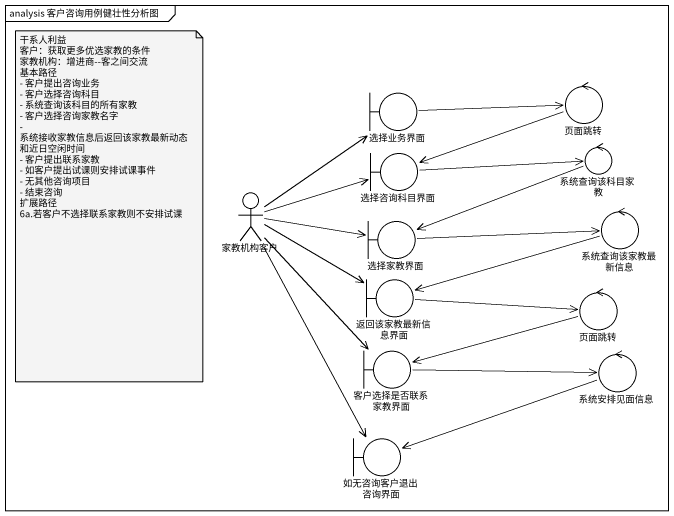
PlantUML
@startuml
mainframe analysis 客户咨询用例健壮性分析图
boundary 选择业务界面
control 页面跳转
control 系统查询该科目家教
boundary 选择咨询科目界面
actor 家教机构客户
boundary 选择家教界面
control 系统查询该家教最新信息
boundary 返回该家教最新信息界面
control "页面跳转" as 页面跳转_2
boundary 客户选择是否联系家教界面
control 系统安排见面信息
boundary 如无咨询客户退出咨询界面
选择业务界面 -right-> 页面跳转
页面跳转 -left-> 选择咨询科目界面
系统查询该科目家教 -left-> 选择家教界面
选择咨询科目界面 -right-> 系统查询该科目家教
家教机构客户 -up-> 选择业务界面
家教机构客户 -right-> 选择咨询科目界面
家教机构客户 -right-> 选择家教界面
家教机构客户 -right-> 返回该家教最新信息界面
家教机构客户 --> 客户选择是否联系家教界面
家教机构客户 --> 如无咨询客户退出咨询界面
选择家教界面 -right-> 系统查询该家教最新信息
系统查询该家教最新信息 -left-> 返回该家教最新信息界面
返回该家教最新信息界面 -right-> 页面跳转_2
页面跳转_2 -left-> 客户选择是否联系家教界面
客户选择是否联系家教界面 -right-> 系统安排见面信息
系统安排见面信息 -left-> 如无咨询客户退出咨询界面
note as N1
  干系人利益
  客户：获取更多优选家教的条件
  家教机构：增进商--客之间交流
  基本路径
  - 客户提出咨询业务
  - 客户选择咨询科目
  - 系统查询该科目的所有家教
  - 客户选择咨询家教名字
  - 系统接收家教信息后返回该家教最新动态和近日空闲时间
  - 客户提出联系家教
  - 如客户提出试课则安排试课事件
  - 无其他咨询项目
  - 结束咨询
  扩展路径
  6a.若客户不选择联系家教则不安排试课
end note
@enduml
